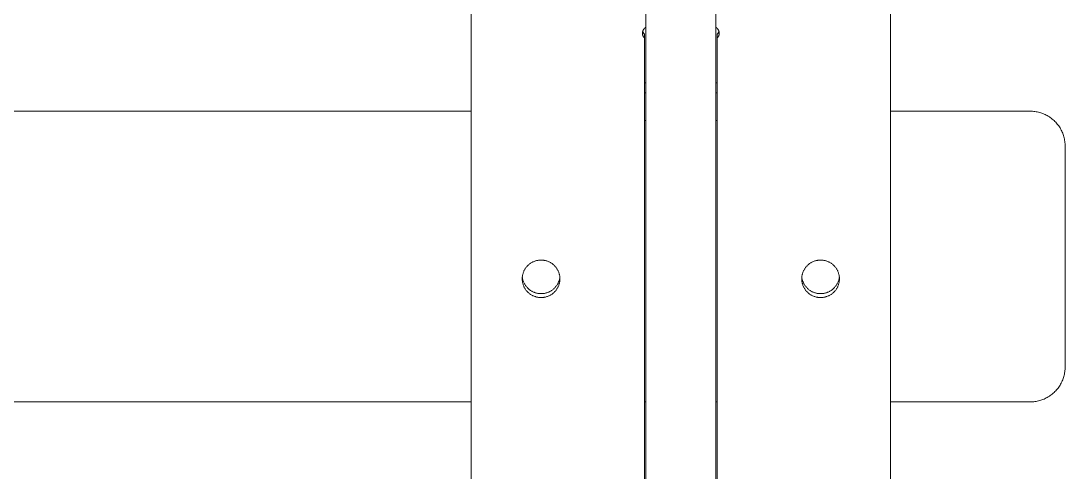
# Model space of a CAD drawing. Header units: inches. Extents: x -6 to 177, y -6 to 113.
# Drawn here: x 59.81 to 65.7, y 91.54 to 94.08 of the extents above; entities that cross this region are included whole.
import ezdxf

# ---------------------------------------------------------------- set-up
doc = ezdxf.new("R2010")
doc.units = ezdxf.units.IN
doc.layers.add('ZANO_R', color=7, linetype='Continuous', lineweight=0)

msp = doc.modelspace()

# ---------------------------------------------------------------- linework, layer by layer
at = {"layer": 'ZANO_R'}
for p, q in [((62.35113, 93.73111), (62.35113, 102.2541)), ((63.33547, 81.57701), (63.33547, 102.2541)), ((63.72921, 81.57701), (63.72921, 102.2541)), ((64.71356, 102.2541), (64.71356, 85.4987)), ((63.32277, 94.03631), (63.32203, 94.03518)), ((63.32354, 94.03741), (63.32277, 94.03631)), ((63.32436, 94.03848), (63.32354, 94.03741)), ((63.32521, 94.03953), (63.32436, 94.03848)), ((63.32609, 94.04054), (63.32521, 94.03953)), ((63.32701, 94.04152), (63.32609, 94.04054)), ((63.32796, 94.04247), (63.32701, 94.04152)), ((63.32895, 94.04339), (63.32796, 94.04247)), ((63.32997, 94.04427), (63.32895, 94.04339)), ((63.33101, 94.04511), (63.32997, 94.04427)), ((63.33209, 94.04592), (63.33101, 94.04511)), ((63.33319, 94.04669), (63.33209, 94.04592)), ((63.33432, 94.04743), (63.33319, 94.04669)), ((63.33547, 94.04812), (63.33432, 94.04743)), ((63.73037, 94.04743), (63.72921, 94.04812)), ((63.73149, 94.04669), (63.73037, 94.04743)), ((63.7326, 94.04592), (63.73149, 94.04669)), ((63.73367, 94.04511), (63.7326, 94.04592)), ((63.73472, 94.04427), (63.73367, 94.04511)), ((63.73574, 94.04339), (63.73472, 94.04427)), ((63.73672, 94.04247), (63.73574, 94.04339)), ((63.73767, 94.04152), (63.73672, 94.04247)), ((63.73859, 94.04054), (63.73767, 94.04152)), ((63.73948, 94.03953), (63.73859, 94.04054)), ((63.74033, 94.03848), (63.73948, 94.03953)), ((63.74114, 94.03741), (63.74033, 94.03848)), ((63.74192, 94.03631), (63.74114, 94.03741)), ((63.74265, 94.03518), (63.74192, 94.03631)), ((63.31611, 94.01613), (63.31607, 94.01478)), ((63.31607, 94.01478), (63.31609, 94.01344)), ((63.31609, 94.01344), (63.31615, 94.01209)), ((63.31619, 94.01747), (63.31611, 94.01613)), ((63.31615, 94.01209), (63.31626, 94.01075)), ((63.31631, 94.01881), (63.31619, 94.01747)), ((63.31626, 94.01075), (63.31641, 94.00941)), ((63.31648, 94.02014), (63.31631, 94.01881)), ((63.31641, 94.00941), (63.31661, 94.00808)), ((63.3167, 94.02147), (63.31648, 94.02014)), ((63.31661, 94.00808), (63.31686, 94.00676)), ((63.31696, 94.02279), (63.3167, 94.02147)), ((63.31686, 94.00676), (63.31715, 94.00545)), ((63.31727, 94.0241), (63.31696, 94.02279)), ((63.31715, 94.00545), (63.31749, 94.00415)), ((63.31763, 94.0254), (63.31727, 94.0241)), ((63.31749, 94.00415), (63.31787, 94.00286)), ((63.31803, 94.02668), (63.31763, 94.0254)), ((63.31803, 94.02419), (63.31764, 94.02544)), ((63.31787, 94.00286), (63.3183, 94.00158)), ((63.31847, 94.02795), (63.31803, 94.02668)), ((63.31847, 94.02296), (63.31803, 94.02419)), ((63.3183, 94.00158), (63.31877, 94.00032)), ((63.31896, 94.02921), (63.31847, 94.02795)), ((63.31894, 94.02174), (63.31847, 94.02296)), ((63.31877, 94.00032), (63.31928, 93.99908)), ((63.31946, 94.02054), (63.31894, 94.02174)), ((63.31949, 94.03044), (63.31896, 94.02921)), ((63.31928, 93.99908), (63.31984, 93.99785)), ((63.32001, 94.01935), (63.31946, 94.02054)), ((63.32006, 94.03166), (63.31949, 94.03044)), ((63.31984, 93.99785), (63.32044, 93.99665)), ((63.3206, 94.01819), (63.32001, 94.01935)), ((63.32068, 94.03286), (63.32006, 94.03166)), ((63.32044, 93.99665), (63.32108, 93.99546)), ((63.32124, 94.01705), (63.3206, 94.01819)), ((63.32134, 94.03403), (63.32068, 94.03286)), ((63.32108, 93.99546), (63.32176, 93.9943)), ((63.32191, 94.01592), (63.32124, 94.01705)), ((63.32203, 94.03518), (63.32134, 94.03403)), ((63.32176, 93.9943), (63.32249, 93.99317)), ((63.32262, 94.01483), (63.32191, 94.01592)), ((63.32249, 93.99317), (63.32325, 93.99206)), ((63.32336, 94.01375), (63.32262, 94.01483)), ((63.32325, 93.99206), (63.32404, 93.99098)), ((63.32414, 94.0127), (63.32336, 94.01375)), ((63.32404, 93.99098), (63.32488, 93.98992)), ((63.32496, 94.01168), (63.32414, 94.0127)), ((63.32488, 93.98992), (63.32575, 93.9889)), ((63.3258, 94.01069), (63.32496, 94.01168)), ((63.32575, 93.9889), (63.32666, 93.9879)), ((63.32669, 94.00972), (63.3258, 94.01069)), ((63.32666, 93.9879), (63.3276, 93.98694)), ((63.3276, 94.00879), (63.32669, 94.00972)), ((63.3276, 93.98694), (63.3276, 94.00879)), ((63.3276, 93.98694), (63.3276, 86.90691)), ((63.73709, 94.00879), (63.738, 94.00972)), ((63.73709, 94.00879), (63.73709, 93.98694)), ((63.73709, 93.98694), (63.73803, 93.9879)), ((63.73709, 86.90691), (63.73709, 93.98694)), ((63.738, 94.00972), (63.73888, 94.01069)), ((63.73803, 93.9879), (63.73893, 93.9889)), ((63.73888, 94.01069), (63.73973, 94.01168)), ((63.73893, 93.9889), (63.73981, 93.98992)), ((63.73973, 94.01168), (63.74055, 94.0127)), ((63.73981, 93.98992), (63.74064, 93.99098)), ((63.74055, 94.0127), (63.74133, 94.01375)), ((63.74064, 93.99098), (63.74144, 93.99206)), ((63.74133, 94.01375), (63.74207, 94.01483)), ((63.74144, 93.99206), (63.7422, 93.99317)), ((63.74207, 94.01483), (63.74278, 94.01592)), ((63.7422, 93.99317), (63.74292, 93.9943)), ((63.74335, 94.03403), (63.74265, 94.03518)), ((63.74278, 94.01592), (63.74345, 94.01705)), ((63.74292, 93.9943), (63.7436, 93.99546)), ((63.74401, 94.03286), (63.74335, 94.03403)), ((63.74345, 94.01705), (63.74408, 94.01819)), ((63.7436, 93.99546), (63.74424, 93.99665)), ((63.74462, 94.03166), (63.74401, 94.03286)), ((63.74408, 94.01819), (63.74468, 94.01935)), ((63.74424, 93.99665), (63.74484, 93.99785)), ((63.74519, 94.03044), (63.74462, 94.03166)), ((63.74468, 94.01935), (63.74523, 94.02054)), ((63.74484, 93.99785), (63.7454, 93.99908)), ((63.74573, 94.02921), (63.74519, 94.03044)), ((63.74523, 94.02054), (63.74574, 94.02174)), ((63.7454, 93.99908), (63.74592, 94.00032)), ((63.74621, 94.02795), (63.74573, 94.02921)), ((63.74574, 94.02174), (63.74622, 94.02296)), ((63.74592, 94.00032), (63.74639, 94.00158)), ((63.74666, 94.02668), (63.74621, 94.02795)), ((63.74622, 94.02296), (63.74665, 94.02419)), ((63.74639, 94.00158), (63.74681, 94.00286)), ((63.74665, 94.02419), (63.74704, 94.02544)), ((63.74706, 94.0254), (63.74666, 94.02668)), ((63.74681, 94.00286), (63.7472, 94.00415)), ((63.74741, 94.0241), (63.74706, 94.0254)), ((63.7472, 94.00415), (63.74753, 94.00545)), ((63.74772, 94.02279), (63.74741, 94.0241)), ((63.74753, 94.00545), (63.74783, 94.00676)), ((63.74799, 94.02147), (63.74772, 94.02279)), ((63.74783, 94.00676), (63.74807, 94.00808)), ((63.7482, 94.02014), (63.74799, 94.02147)), ((63.74807, 94.00808), (63.74827, 94.00941)), ((63.74837, 94.01881), (63.7482, 94.02014)), ((63.74827, 94.00941), (63.74843, 94.01075)), ((63.7485, 94.01747), (63.74837, 94.01881)), ((63.74843, 94.01075), (63.74854, 94.01209)), ((63.74858, 94.01613), (63.7485, 94.01747)), ((63.74854, 94.01209), (63.7486, 94.01344)), ((63.74861, 94.01478), (63.74858, 94.01613)), ((63.7486, 94.01344), (63.74861, 94.01478)), ((62.35074, 93.73068), (62.35072, 93.57398)), ((62.35074, 93.73068), (62.35075, 93.7307)), ((62.35074, 93.73068), (62.35112, 93.67981)), ((62.35075, 93.73072), (62.35076, 93.73074)), ((62.35075, 93.7307), (62.35075, 93.73072)), ((62.35076, 93.73074), (62.35077, 93.73076)), ((62.35077, 93.73078), (62.35078, 93.73079)), ((62.35077, 93.73076), (62.35077, 93.73078)), ((62.35078, 93.73079), (62.35079, 93.73081)), ((62.35079, 93.73081), (62.3508, 93.73083)), ((62.3508, 93.73083), (62.35081, 93.73085)), ((62.35081, 93.73085), (62.35082, 93.73087)), ((62.35082, 93.73087), (62.35084, 93.73088)), ((62.35084, 93.73088), (62.35085, 93.7309)), ((62.35085, 93.7309), (62.35086, 93.73091)), ((62.35086, 93.73091), (62.35087, 93.73093)), ((62.35087, 93.73093), (62.35089, 93.73094)), ((62.35089, 93.73094), (62.3509, 93.73096)), ((62.3509, 93.73096), (62.35092, 93.73097)), ((62.35092, 93.73097), (62.35093, 93.73099)), ((62.35093, 93.73099), (62.35095, 93.731)), ((62.35095, 93.731), (62.35096, 93.73101)), ((62.35096, 93.73101), (62.35098, 93.73102)), ((62.35098, 93.73102), (62.351, 93.73103)), ((62.351, 93.73103), (62.35101, 93.73105)), ((62.35101, 93.73105), (62.35103, 93.73106)), ((62.35103, 93.73106), (62.35105, 93.73106)), ((62.35105, 93.73106), (62.35107, 93.73107)), ((62.35107, 93.73107), (62.35109, 93.73108)), ((62.35109, 93.73108), (62.35111, 93.73109)), ((62.35111, 93.73109), (62.35113, 93.7311)), ((62.35113, 85.52055), (62.35113, 93.73111)), ((62.35113, 93.7311), (62.35114, 93.7311)), ((63.33547, 93.73566), (63.3276, 93.73567)), ((63.73709, 93.73562), (63.72921, 93.73562)), ((63.33547, 93.67971), (63.3276, 93.67972)), ((63.73709, 93.67968), (63.72921, 93.67968)), ((53.92871, 93.57542), (62.35072, 93.57542)), ((62.35109, 93.52311), (62.35072, 93.57398)), ((64.71356, 93.57542), (65.50103, 93.57542)), ((65.50103, 93.57542), (65.50776, 93.57531)), ((65.50776, 93.57531), (65.51447, 93.57496)), ((65.51447, 93.57496), (65.52117, 93.57439)), ((65.52117, 93.57439), (65.52784, 93.57359)), ((65.52784, 93.57359), (65.53448, 93.57256)), ((65.53448, 93.57256), (65.54109, 93.5713)), ((65.54109, 93.5713), (65.54765, 93.56982)), ((65.54765, 93.56982), (65.55415, 93.56812)), ((65.55415, 93.56812), (65.56059, 93.5662)), ((65.56059, 93.5662), (65.56696, 93.56405)), ((63.33547, 93.52302), (63.3276, 93.52302)), ((63.73709, 93.52298), (63.72921, 93.52298)), ((65.56696, 93.56405), (65.57326, 93.56169)), ((65.57326, 93.56169), (65.57947, 93.55912)), ((65.57947, 93.55912), (65.58559, 93.55634)), ((65.58559, 93.55634), (65.59161, 93.55335)), ((65.59161, 93.55335), (65.59752, 93.55015)), ((65.59752, 93.55015), (65.60332, 93.54676)), ((65.60332, 93.54676), (65.60901, 93.54317)), ((65.60901, 93.54317), (65.61456, 93.53939)), ((65.61456, 93.53939), (65.61999, 93.53542)), ((65.61999, 93.53542), (65.62528, 93.53127)), ((65.62528, 93.53127), (65.63042, 93.52693)), ((65.63042, 93.52693), (65.63541, 93.52243)), ((65.63541, 93.52243), (65.64024, 93.51776)), ((65.64024, 93.51776), (65.64491, 93.51293)), ((65.64491, 93.51293), (65.64942, 93.50793)), ((65.64942, 93.50793), (65.65375, 93.50279)), ((65.65375, 93.50279), (65.6579, 93.49751)), ((65.6579, 93.49751), (65.66187, 93.49208)), ((65.66187, 93.49208), (65.66565, 93.48652)), ((65.66565, 93.48652), (65.66924, 93.48084)), ((65.66924, 93.48084), (65.67264, 93.47504)), ((65.67264, 93.47504), (65.67583, 93.46912)), ((65.67583, 93.46912), (65.67882, 93.4631)), ((65.67882, 93.4631), (65.6816, 93.45698)), ((65.6816, 93.45698), (65.68418, 93.45077)), ((65.68418, 93.45077), (65.68654, 93.44448)), ((65.68654, 93.44448), (65.68868, 93.43811)), ((65.68868, 93.43811), (65.6906, 93.43167)), ((65.6906, 93.43167), (65.69231, 93.42516)), ((65.69231, 93.42516), (65.69379, 93.41861)), ((65.69379, 93.41861), (65.69504, 93.412)), ((65.69504, 93.412), (65.69607, 93.40536)), ((65.69607, 93.40536), (65.69687, 93.39868)), ((65.69687, 93.39868), (65.69744, 93.39199)), ((65.69744, 93.39199), (65.69779, 93.38527)), ((65.69779, 93.38527), (65.6979, 93.37855)), ((65.6979, 93.2256), (65.6979, 93.37855)), ((65.6979, 92.1338), (65.6979, 93.2256)), ((62.65345, 92.68452), (62.65163, 92.68135)), ((62.65538, 92.68763), (62.65345, 92.68452)), ((62.65742, 92.69067), (62.65538, 92.68763)), ((62.65956, 92.69363), (62.65742, 92.69067)), ((62.6618, 92.69652), (62.65956, 92.69363)), ((62.66414, 92.69933), (62.6618, 92.69652)), ((62.66658, 92.70206), (62.66414, 92.69933)), ((62.66911, 92.7047), (62.66658, 92.70206)), ((62.67173, 92.70725), (62.66911, 92.7047)), ((62.67444, 92.70971), (62.67173, 92.70725)), ((62.67723, 92.71207), (62.67444, 92.70971)), ((62.6801, 92.71433), (62.67723, 92.71207)), ((62.68305, 92.7165), (62.6801, 92.71433)), ((62.68607, 92.71856), (62.68305, 92.7165)), ((62.68916, 92.72051), (62.68607, 92.71856)), ((62.69232, 92.72235), (62.68916, 92.72051)), ((62.69554, 92.72409), (62.69232, 92.72235)), ((62.69882, 92.72571), (62.69554, 92.72409)), ((62.70215, 92.72722), (62.69882, 92.72571)), ((62.70554, 92.72861), (62.70215, 92.72722)), ((62.70897, 92.72988), (62.70554, 92.72861)), ((62.71244, 92.73103), (62.70897, 92.72988)), ((62.71595, 92.73206), (62.71244, 92.73103)), ((62.71949, 92.73297), (62.71595, 92.73206)), ((62.72306, 92.73375), (62.71949, 92.73297)), ((62.72666, 92.73441), (62.72306, 92.73375)), ((62.73028, 92.73494), (62.72666, 92.73441)), ((62.73391, 92.73535), (62.73028, 92.73494)), ((62.73756, 92.73563), (62.73391, 92.73535)), ((62.74121, 92.73579), (62.73756, 92.73563)), ((62.74487, 92.73582), (62.74121, 92.73579)), ((62.74852, 92.73579), (62.74487, 92.73582)), ((62.75218, 92.73563), (62.74852, 92.73579)), ((62.75582, 92.73535), (62.75218, 92.73563)), ((62.75946, 92.73494), (62.75582, 92.73535)), ((62.76308, 92.73441), (62.75946, 92.73494)), ((62.76667, 92.73375), (62.76308, 92.73441)), ((62.77024, 92.73297), (62.76667, 92.73375)), ((62.77379, 92.73206), (62.77024, 92.73297)), ((62.7773, 92.73103), (62.77379, 92.73206)), ((62.78077, 92.72988), (62.7773, 92.73103)), ((62.7842, 92.72861), (62.78077, 92.72988)), ((62.78758, 92.72722), (62.7842, 92.72861)), ((62.79091, 92.72571), (62.78758, 92.72722)), ((62.79419, 92.72409), (62.79091, 92.72571)), ((62.79741, 92.72235), (62.79419, 92.72409)), ((62.80057, 92.72051), (62.79741, 92.72235)), ((62.80366, 92.71856), (62.80057, 92.72051)), ((62.80668, 92.7165), (62.80366, 92.71856)), ((62.80963, 92.71433), (62.80668, 92.7165)), ((62.8125, 92.71207), (62.80963, 92.71433)), ((62.81529, 92.70971), (62.8125, 92.71207)), ((62.818, 92.70725), (62.81529, 92.70971)), ((62.82062, 92.7047), (62.818, 92.70725)), ((62.82315, 92.70206), (62.82062, 92.7047)), ((62.82559, 92.69933), (62.82315, 92.70206)), ((62.82793, 92.69652), (62.82559, 92.69933)), ((62.83017, 92.69363), (62.82793, 92.69652)), ((62.83231, 92.69067), (62.83017, 92.69363)), ((62.83435, 92.68763), (62.83231, 92.69067)), ((62.83628, 92.68452), (62.83435, 92.68763)), ((62.8381, 92.68135), (62.83628, 92.68452)), ((64.22841, 92.68452), (64.22659, 92.68135)), ((64.23034, 92.68763), (64.22841, 92.68452)), ((64.23237, 92.69067), (64.23034, 92.68763)), ((64.23451, 92.69363), (64.23237, 92.69067)), ((64.23675, 92.69652), (64.23451, 92.69363)), ((64.2391, 92.69933), (64.23675, 92.69652)), ((64.24153, 92.70206), (64.2391, 92.69933)), ((64.24406, 92.7047), (64.24153, 92.70206)), ((64.24668, 92.70725), (64.24406, 92.7047)), ((64.24939, 92.70971), (64.24668, 92.70725)), ((64.25218, 92.71207), (64.24939, 92.70971)), ((64.25506, 92.71433), (64.25218, 92.71207)), ((64.258, 92.7165), (64.25506, 92.71433)), ((64.26103, 92.71856), (64.258, 92.7165)), ((64.26412, 92.72051), (64.26103, 92.71856)), ((64.26728, 92.72235), (64.26412, 92.72051)), ((64.2705, 92.72409), (64.26728, 92.72235)), ((64.27377, 92.72571), (64.2705, 92.72409)), ((64.27711, 92.72722), (64.27377, 92.72571)), ((64.28049, 92.72861), (64.27711, 92.72722)), ((64.28392, 92.72988), (64.28049, 92.72861)), ((64.28739, 92.73103), (64.28392, 92.72988)), ((64.2909, 92.73206), (64.28739, 92.73103)), ((64.29444, 92.73297), (64.2909, 92.73206)), ((64.29801, 92.73375), (64.29444, 92.73297)), ((64.30161, 92.73441), (64.29801, 92.73375)), ((64.30523, 92.73494), (64.30161, 92.73441)), ((64.30886, 92.73535), (64.30523, 92.73494)), ((64.31251, 92.73563), (64.30886, 92.73535)), ((64.31616, 92.73579), (64.31251, 92.73563)), ((64.31982, 92.73582), (64.31616, 92.73579)), ((64.32348, 92.73579), (64.31982, 92.73582)), ((64.32713, 92.73563), (64.32348, 92.73579)), ((64.33078, 92.73535), (64.32713, 92.73563)), ((64.33441, 92.73494), (64.33078, 92.73535)), ((64.33803, 92.73441), (64.33441, 92.73494)), ((64.34163, 92.73375), (64.33803, 92.73441)), ((64.3452, 92.73297), (64.34163, 92.73375)), ((64.34874, 92.73206), (64.3452, 92.73297)), ((64.35225, 92.73103), (64.34874, 92.73206)), ((64.35572, 92.72988), (64.35225, 92.73103)), ((64.35915, 92.72861), (64.35572, 92.72988)), ((64.36253, 92.72722), (64.35915, 92.72861)), ((64.36586, 92.72571), (64.36253, 92.72722)), ((64.36914, 92.72409), (64.36586, 92.72571)), ((64.37236, 92.72235), (64.36914, 92.72409)), ((64.37552, 92.72051), (64.37236, 92.72235)), ((64.37861, 92.71856), (64.37552, 92.72051)), ((64.38163, 92.7165), (64.37861, 92.71856)), ((64.38458, 92.71433), (64.38163, 92.7165)), ((64.38746, 92.71207), (64.38458, 92.71433)), ((64.39025, 92.70971), (64.38746, 92.71207)), ((64.39295, 92.70725), (64.39025, 92.70971)), ((64.39558, 92.7047), (64.39295, 92.70725)), ((64.39811, 92.70206), (64.39558, 92.7047)), ((64.40054, 92.69933), (64.39811, 92.70206)), ((64.40288, 92.69652), (64.40054, 92.69933)), ((64.40513, 92.69363), (64.40288, 92.69652)), ((64.40727, 92.69067), (64.40513, 92.69363)), ((64.4093, 92.68763), (64.40727, 92.69067)), ((64.41123, 92.68452), (64.4093, 92.68763)), ((64.41305, 92.68135), (64.41123, 92.68452)), ((62.6387, 92.63602), (62.63857, 92.63236)), ((62.63857, 92.63236), (62.63857, 92.62871)), ((62.63857, 92.62871), (62.6387, 92.62505)), ((62.63895, 92.63967), (62.6387, 92.63602)), ((62.6387, 92.62505), (62.63895, 92.6214)), ((62.63933, 92.6433), (62.63895, 92.63967)), ((62.6396, 92.63779), (62.63913, 92.64146)), ((62.63984, 92.64693), (62.63933, 92.6433)), ((62.64019, 92.63415), (62.6396, 92.63779)), ((62.64047, 92.65053), (62.63984, 92.64693)), ((62.64092, 92.63052), (62.64019, 92.63415)), ((62.64123, 92.65411), (62.64047, 92.65053)), ((62.64177, 92.62692), (62.64092, 92.63052)), ((62.64211, 92.65766), (62.64123, 92.65411)), ((62.64274, 92.62336), (62.64177, 92.62692)), ((62.64311, 92.66117), (62.64211, 92.65766)), ((62.64424, 92.66465), (62.64311, 92.66117)), ((62.64548, 92.66809), (62.64424, 92.66465)), ((62.64685, 92.67148), (62.64548, 92.66809)), ((62.64833, 92.67483), (62.64685, 92.67148)), ((62.64992, 92.67812), (62.64833, 92.67483)), ((62.65163, 92.68135), (62.64992, 92.67812)), ((62.83981, 92.67812), (62.8381, 92.68135)), ((62.84141, 92.67483), (62.83981, 92.67812)), ((62.84289, 92.67148), (62.84141, 92.67483)), ((62.84425, 92.66809), (62.84289, 92.67148)), ((62.84549, 92.66465), (62.84425, 92.66809)), ((62.84662, 92.66117), (62.84549, 92.66465)), ((62.84762, 92.65766), (62.84662, 92.66117)), ((62.84797, 92.62692), (62.84699, 92.62336)), ((62.8485, 92.65411), (62.84762, 92.65766)), ((62.84882, 92.63052), (62.84797, 92.62692)), ((62.84926, 92.65053), (62.8485, 92.65411)), ((62.84954, 92.63415), (62.84882, 92.63052)), ((62.84989, 92.64693), (62.84926, 92.65053)), ((62.85013, 92.63779), (62.84954, 92.63415)), ((62.8504, 92.6433), (62.84989, 92.64693)), ((62.8506, 92.64146), (62.85013, 92.63779)), ((62.85078, 92.63967), (62.8504, 92.6433)), ((62.85103, 92.63602), (62.85078, 92.63967)), ((62.85078, 92.6214), (62.85103, 92.62505)), ((62.85116, 92.63236), (62.85103, 92.63602)), ((62.85103, 92.62505), (62.85116, 92.62871)), ((62.85116, 92.62871), (62.85116, 92.63236)), ((64.21365, 92.63602), (64.21353, 92.63236)), ((64.21353, 92.63236), (64.21353, 92.62871)), ((64.21353, 92.62871), (64.21365, 92.62505)), ((64.21391, 92.63967), (64.21365, 92.63602)), ((64.21365, 92.62505), (64.21391, 92.6214)), ((64.21429, 92.6433), (64.21391, 92.63967)), ((64.21455, 92.63779), (64.21408, 92.64146)), ((64.21479, 92.64693), (64.21429, 92.6433)), ((64.21515, 92.63415), (64.21455, 92.63779)), ((64.21543, 92.65053), (64.21479, 92.64693)), ((64.21587, 92.63052), (64.21515, 92.63415)), ((64.21618, 92.65411), (64.21543, 92.65053)), ((64.21672, 92.62692), (64.21587, 92.63052)), ((64.21706, 92.65766), (64.21618, 92.65411)), ((64.21769, 92.62336), (64.21672, 92.62692)), ((64.21807, 92.66117), (64.21706, 92.65766)), ((64.21919, 92.66465), (64.21807, 92.66117)), ((64.22044, 92.66809), (64.21919, 92.66465)), ((64.2218, 92.67148), (64.22044, 92.66809)), ((64.22328, 92.67483), (64.2218, 92.67148)), ((64.22488, 92.67812), (64.22328, 92.67483)), ((64.22659, 92.68135), (64.22488, 92.67812)), ((64.41476, 92.67812), (64.41305, 92.68135)), ((64.41636, 92.67483), (64.41476, 92.67812)), ((64.41784, 92.67148), (64.41636, 92.67483)), ((64.4192, 92.66809), (64.41784, 92.67148)), ((64.42045, 92.66465), (64.4192, 92.66809)), ((64.42157, 92.66117), (64.42045, 92.66465)), ((64.42258, 92.65766), (64.42157, 92.66117)), ((64.42292, 92.62692), (64.42195, 92.62336)), ((64.42346, 92.65411), (64.42258, 92.65766)), ((64.42377, 92.63052), (64.42292, 92.62692)), ((64.42421, 92.65053), (64.42346, 92.65411)), ((64.42449, 92.63415), (64.42377, 92.63052)), ((64.42484, 92.64693), (64.42421, 92.65053)), ((64.42509, 92.63779), (64.42449, 92.63415)), ((64.42535, 92.6433), (64.42484, 92.64693)), ((64.42555, 92.64146), (64.42509, 92.63779)), ((64.42573, 92.63967), (64.42535, 92.6433)), ((64.42599, 92.63602), (64.42573, 92.63967)), ((64.42573, 92.6214), (64.42599, 92.62505)), ((64.42611, 92.63236), (64.42599, 92.63602)), ((64.42599, 92.62505), (64.42611, 92.62871)), ((64.42611, 92.62871), (64.42611, 92.63236)), ((62.63895, 92.6214), (62.63933, 92.61777)), ((62.63933, 92.61777), (62.63984, 92.61414)), ((62.63984, 92.61414), (62.64047, 92.61054)), ((62.64047, 92.61054), (62.64123, 92.60696)), ((62.64123, 92.60696), (62.64211, 92.60341)), ((62.64211, 92.60341), (62.64311, 92.5999)), ((62.64384, 92.61983), (62.64274, 92.62336)), ((62.64311, 92.5999), (62.64424, 92.59642)), ((62.64506, 92.61634), (62.64384, 92.61983)), ((62.64424, 92.59642), (62.64548, 92.59298)), ((62.6464, 92.6129), (62.64506, 92.61634)), ((62.64548, 92.59298), (62.64685, 92.58959)), ((62.64786, 92.6095), (62.6464, 92.6129)), ((62.64685, 92.58959), (62.64833, 92.58624)), ((62.64943, 92.60616), (62.64786, 92.6095)), ((62.64833, 92.58624), (62.64992, 92.58295)), ((62.65113, 92.60287), (62.64943, 92.60616)), ((62.64992, 92.58295), (62.65163, 92.57972)), ((62.65293, 92.59965), (62.65113, 92.60287)), ((62.65163, 92.57972), (62.65345, 92.57655)), ((62.65485, 92.59649), (62.65293, 92.59965)), ((62.65345, 92.57655), (62.65538, 92.57344)), ((62.65688, 92.5934), (62.65485, 92.59649)), ((62.65538, 92.57344), (62.65742, 92.5704)), ((62.65901, 92.59038), (62.65688, 92.5934)), ((62.65742, 92.5704), (62.65956, 92.56744)), ((62.66125, 92.58744), (62.65901, 92.59038)), ((62.65956, 92.56744), (62.6618, 92.56455)), ((62.66359, 92.58458), (62.66125, 92.58744)), ((62.66603, 92.5818), (62.66359, 92.58458)), ((62.66856, 92.57911), (62.66603, 92.5818)), ((62.67118, 92.57651), (62.66856, 92.57911)), ((62.6739, 92.574), (62.67118, 92.57651)), ((62.6767, 92.57159), (62.6739, 92.574)), ((62.67958, 92.56927), (62.6767, 92.57159)), ((62.68254, 92.56706), (62.67958, 92.56927)), ((62.68558, 92.56496), (62.68254, 92.56706)), ((62.68869, 92.56296), (62.68558, 92.56496)), ((62.80415, 92.56496), (62.80104, 92.56296)), ((62.80719, 92.56706), (62.80415, 92.56496)), ((62.81015, 92.56927), (62.80719, 92.56706)), ((62.81303, 92.57159), (62.81015, 92.56927)), ((62.81583, 92.574), (62.81303, 92.57159)), ((62.81855, 92.57651), (62.81583, 92.574)), ((62.82117, 92.57911), (62.81855, 92.57651)), ((62.82371, 92.5818), (62.82117, 92.57911)), ((62.82614, 92.58458), (62.82371, 92.5818)), ((62.82848, 92.58744), (62.82614, 92.58458)), ((62.82793, 92.56455), (62.83017, 92.56744)), ((62.83072, 92.59038), (62.82848, 92.58744)), ((62.83017, 92.56744), (62.83231, 92.5704)), ((62.83285, 92.5934), (62.83072, 92.59038)), ((62.83231, 92.5704), (62.83435, 92.57344)), ((62.83488, 92.59649), (62.83285, 92.5934)), ((62.83435, 92.57344), (62.83628, 92.57655)), ((62.8368, 92.59965), (62.83488, 92.59649)), ((62.83628, 92.57655), (62.8381, 92.57972)), ((62.83861, 92.60287), (62.8368, 92.59965)), ((62.8381, 92.57972), (62.83981, 92.58295)), ((62.8403, 92.60616), (62.83861, 92.60287)), ((62.83981, 92.58295), (62.84141, 92.58624)), ((62.84188, 92.6095), (62.8403, 92.60616)), ((62.84141, 92.58624), (62.84289, 92.58959)), ((62.84334, 92.6129), (62.84188, 92.6095)), ((62.84289, 92.58959), (62.84425, 92.59298)), ((62.84468, 92.61634), (62.84334, 92.6129)), ((62.84425, 92.59298), (62.84549, 92.59642)), ((62.8459, 92.61983), (62.84468, 92.61634)), ((62.84549, 92.59642), (62.84662, 92.5999)), ((62.84699, 92.62336), (62.8459, 92.61983)), ((62.84662, 92.5999), (62.84762, 92.60341)), ((62.84762, 92.60341), (62.8485, 92.60696)), ((62.8485, 92.60696), (62.84926, 92.61054)), ((62.84926, 92.61054), (62.84989, 92.61414)), ((62.84989, 92.61414), (62.8504, 92.61777)), ((62.8504, 92.61777), (62.85078, 92.6214)), ((64.21391, 92.6214), (64.21429, 92.61777)), ((64.21429, 92.61777), (64.21479, 92.61414)), ((64.21479, 92.61414), (64.21543, 92.61054)), ((64.21543, 92.61054), (64.21618, 92.60696)), ((64.21618, 92.60696), (64.21706, 92.60341)), ((64.21706, 92.60341), (64.21807, 92.5999)), ((64.21879, 92.61983), (64.21769, 92.62336)), ((64.21807, 92.5999), (64.21919, 92.59642)), ((64.22001, 92.61634), (64.21879, 92.61983)), ((64.21919, 92.59642), (64.22044, 92.59298)), ((64.22135, 92.6129), (64.22001, 92.61634)), ((64.22044, 92.59298), (64.2218, 92.58959)), ((64.22281, 92.6095), (64.22135, 92.6129)), ((64.2218, 92.58959), (64.22328, 92.58624)), ((64.22439, 92.60616), (64.22281, 92.6095)), ((64.22328, 92.58624), (64.22488, 92.58295)), ((64.22608, 92.60287), (64.22439, 92.60616)), ((64.22488, 92.58295), (64.22659, 92.57972)), ((64.22789, 92.59965), (64.22608, 92.60287)), ((64.22659, 92.57972), (64.22841, 92.57655)), ((64.2298, 92.59649), (64.22789, 92.59965)), ((64.22841, 92.57655), (64.23034, 92.57344)), ((64.23183, 92.5934), (64.2298, 92.59649)), ((64.23034, 92.57344), (64.23237, 92.5704)), ((64.23397, 92.59038), (64.23183, 92.5934)), ((64.23237, 92.5704), (64.23451, 92.56744)), ((64.2362, 92.58744), (64.23397, 92.59038)), ((64.23451, 92.56744), (64.23675, 92.56455)), ((64.23854, 92.58458), (64.2362, 92.58744)), ((64.24098, 92.5818), (64.23854, 92.58458)), ((64.24351, 92.57911), (64.24098, 92.5818)), ((64.24614, 92.57651), (64.24351, 92.57911)), ((64.24885, 92.574), (64.24614, 92.57651)), ((64.25165, 92.57159), (64.24885, 92.574)), ((64.25453, 92.56927), (64.25165, 92.57159)), ((64.2575, 92.56706), (64.25453, 92.56927)), ((64.26053, 92.56496), (64.2575, 92.56706)), ((64.26364, 92.56296), (64.26053, 92.56496)), ((64.37911, 92.56496), (64.376, 92.56296)), ((64.38214, 92.56706), (64.37911, 92.56496)), ((64.3851, 92.56927), (64.38214, 92.56706)), ((64.38799, 92.57159), (64.3851, 92.56927)), ((64.39079, 92.574), (64.38799, 92.57159)), ((64.3935, 92.57651), (64.39079, 92.574)), ((64.39613, 92.57911), (64.3935, 92.57651)), ((64.39866, 92.5818), (64.39613, 92.57911)), ((64.4011, 92.58458), (64.39866, 92.5818)), ((64.40344, 92.58744), (64.4011, 92.58458)), ((64.40288, 92.56455), (64.40513, 92.56744)), ((64.40567, 92.59038), (64.40344, 92.58744)), ((64.40513, 92.56744), (64.40727, 92.5704)), ((64.40781, 92.5934), (64.40567, 92.59038)), ((64.40727, 92.5704), (64.4093, 92.57344)), ((64.40983, 92.59649), (64.40781, 92.5934)), ((64.4093, 92.57344), (64.41123, 92.57655)), ((64.41175, 92.59965), (64.40983, 92.59649)), ((64.41123, 92.57655), (64.41305, 92.57972)), ((64.41356, 92.60287), (64.41175, 92.59965)), ((64.41305, 92.57972), (64.41476, 92.58295)), ((64.41525, 92.60616), (64.41356, 92.60287)), ((64.41476, 92.58295), (64.41636, 92.58624)), ((64.41683, 92.6095), (64.41525, 92.60616)), ((64.41636, 92.58624), (64.41784, 92.58959)), ((64.41829, 92.6129), (64.41683, 92.6095)), ((64.41784, 92.58959), (64.4192, 92.59298)), ((64.41963, 92.61634), (64.41829, 92.6129)), ((64.4192, 92.59298), (64.42045, 92.59642)), ((64.42085, 92.61983), (64.41963, 92.61634)), ((64.42045, 92.59642), (64.42157, 92.5999)), ((64.42195, 92.62336), (64.42085, 92.61983)), ((64.42157, 92.5999), (64.42258, 92.60341)), ((64.42258, 92.60341), (64.42346, 92.60696)), ((64.42346, 92.60696), (64.42421, 92.61054)), ((64.42421, 92.61054), (64.42484, 92.61414)), ((64.42484, 92.61414), (64.42535, 92.61777)), ((64.42535, 92.61777), (64.42573, 92.6214)), ((62.6618, 92.56455), (62.66414, 92.56174)), ((62.66414, 92.56174), (62.66658, 92.55901)), ((62.66658, 92.55901), (62.66911, 92.55637)), ((62.66911, 92.55637), (62.67173, 92.55382)), ((62.67173, 92.55382), (62.67444, 92.55136)), ((62.67444, 92.55136), (62.67723, 92.549)), ((62.67723, 92.549), (62.6801, 92.54674)), ((62.6801, 92.54674), (62.68305, 92.54457)), ((62.68305, 92.54457), (62.68607, 92.54251)), ((62.68607, 92.54251), (62.68916, 92.54056)), ((62.69186, 92.56107), (62.68869, 92.56296)), ((62.68916, 92.54056), (62.69232, 92.53872)), ((62.6951, 92.55929), (62.69186, 92.56107)), ((62.69232, 92.53872), (62.69554, 92.53698)), ((62.6984, 92.55763), (62.6951, 92.55929)), ((62.69554, 92.53698), (62.69882, 92.53536)), ((62.70176, 92.55608), (62.6984, 92.55763)), ((62.69882, 92.53536), (62.70215, 92.53385)), ((62.70517, 92.55465), (62.70176, 92.55608)), ((62.70215, 92.53385), (62.70554, 92.53246)), ((62.70863, 92.55334), (62.70517, 92.55465)), ((62.70554, 92.53246), (62.70897, 92.53119)), ((62.71212, 92.55215), (62.70863, 92.55334)), ((62.70897, 92.53119), (62.71244, 92.53004)), ((62.71566, 92.55108), (62.71212, 92.55215)), ((62.71244, 92.53004), (62.71595, 92.52901)), ((62.71924, 92.55014), (62.71566, 92.55108)), ((62.71595, 92.52901), (62.71949, 92.5281)), ((62.72284, 92.54933), (62.71924, 92.55014)), ((62.71949, 92.5281), (62.72306, 92.52732)), ((62.72647, 92.54864), (62.72284, 92.54933)), ((62.72306, 92.52732), (62.72666, 92.52666)), ((62.73013, 92.54807), (62.72647, 92.54864)), ((62.72666, 92.52666), (62.73028, 92.52613)), ((62.7338, 92.54764), (62.73013, 92.54807)), ((62.73028, 92.52613), (62.73391, 92.52572)), ((62.73748, 92.54733), (62.7338, 92.54764)), ((62.73391, 92.52572), (62.73756, 92.52544)), ((62.74117, 92.54715), (62.73748, 92.54733)), ((62.73756, 92.52544), (62.74121, 92.52528)), ((62.74487, 92.5471), (62.74117, 92.54715)), ((62.74121, 92.52528), (62.74487, 92.52525)), ((62.74856, 92.54715), (62.74487, 92.5471)), ((62.74487, 92.52525), (62.74852, 92.52528)), ((62.74852, 92.52528), (62.75218, 92.52544)), ((62.75225, 92.54733), (62.74856, 92.54715)), ((62.75218, 92.52544), (62.75582, 92.52572)), ((62.75594, 92.54764), (62.75225, 92.54733)), ((62.75582, 92.52572), (62.75946, 92.52613)), ((62.75961, 92.54807), (62.75594, 92.54764)), ((62.75946, 92.52613), (62.76308, 92.52666)), ((62.76326, 92.54864), (62.75961, 92.54807)), ((62.76308, 92.52666), (62.76667, 92.52732)), ((62.76689, 92.54933), (62.76326, 92.54864)), ((62.76667, 92.52732), (62.77024, 92.5281)), ((62.7705, 92.55014), (62.76689, 92.54933)), ((62.77024, 92.5281), (62.77379, 92.52901)), ((62.77407, 92.55108), (62.7705, 92.55014)), ((62.77379, 92.52901), (62.7773, 92.53004)), ((62.77761, 92.55215), (62.77407, 92.55108)), ((62.7773, 92.53004), (62.78077, 92.53119)), ((62.78111, 92.55334), (62.77761, 92.55215)), ((62.78077, 92.53119), (62.7842, 92.53246)), ((62.78456, 92.55465), (62.78111, 92.55334)), ((62.7842, 92.53246), (62.78758, 92.53385)), ((62.78797, 92.55608), (62.78456, 92.55465)), ((62.78758, 92.53385), (62.79091, 92.53536)), ((62.79133, 92.55763), (62.78797, 92.55608)), ((62.79091, 92.53536), (62.79419, 92.53698)), ((62.79463, 92.55929), (62.79133, 92.55763)), ((62.79419, 92.53698), (62.79741, 92.53872)), ((62.79787, 92.56107), (62.79463, 92.55929)), ((62.79741, 92.53872), (62.80057, 92.54056)), ((62.80104, 92.56296), (62.79787, 92.56107)), ((62.80057, 92.54056), (62.80366, 92.54251)), ((62.80366, 92.54251), (62.80668, 92.54457)), ((62.80668, 92.54457), (62.80963, 92.54674)), ((62.80963, 92.54674), (62.8125, 92.549)), ((62.8125, 92.549), (62.81529, 92.55136)), ((62.81529, 92.55136), (62.818, 92.55382)), ((62.818, 92.55382), (62.82062, 92.55637)), ((62.82062, 92.55637), (62.82315, 92.55901)), ((62.82315, 92.55901), (62.82559, 92.56174)), ((62.82559, 92.56174), (62.82793, 92.56455)), ((64.23675, 92.56455), (64.2391, 92.56174)), ((64.2391, 92.56174), (64.24153, 92.55901)), ((64.24153, 92.55901), (64.24406, 92.55637)), ((64.24406, 92.55637), (64.24668, 92.55382)), ((64.24668, 92.55382), (64.24939, 92.55136)), ((64.24939, 92.55136), (64.25218, 92.549)), ((64.25218, 92.549), (64.25506, 92.54674)), ((64.25506, 92.54674), (64.258, 92.54457)), ((64.258, 92.54457), (64.26103, 92.54251)), ((64.26103, 92.54251), (64.26412, 92.54056)), ((64.26682, 92.56107), (64.26364, 92.56296)), ((64.26412, 92.54056), (64.26728, 92.53872)), ((64.27006, 92.55929), (64.26682, 92.56107)), ((64.26728, 92.53872), (64.2705, 92.53698)), ((64.27336, 92.55763), (64.27006, 92.55929)), ((64.2705, 92.53698), (64.27377, 92.53536)), ((64.27671, 92.55608), (64.27336, 92.55763)), ((64.27377, 92.53536), (64.27711, 92.53385)), ((64.28012, 92.55465), (64.27671, 92.55608)), ((64.27711, 92.53385), (64.28049, 92.53246)), ((64.28358, 92.55334), (64.28012, 92.55465)), ((64.28049, 92.53246), (64.28392, 92.53119)), ((64.28708, 92.55215), (64.28358, 92.55334)), ((64.28392, 92.53119), (64.28739, 92.53004)), ((64.29062, 92.55108), (64.28708, 92.55215)), ((64.28739, 92.53004), (64.2909, 92.52901)), ((64.29419, 92.55014), (64.29062, 92.55108)), ((64.2909, 92.52901), (64.29444, 92.5281)), ((64.2978, 92.54933), (64.29419, 92.55014)), ((64.29444, 92.5281), (64.29801, 92.52732)), ((64.30143, 92.54864), (64.2978, 92.54933)), ((64.29801, 92.52732), (64.30161, 92.52666)), ((64.30508, 92.54807), (64.30143, 92.54864)), ((64.30161, 92.52666), (64.30523, 92.52613)), ((64.30875, 92.54764), (64.30508, 92.54807)), ((64.30523, 92.52613), (64.30886, 92.52572)), ((64.31243, 92.54733), (64.30875, 92.54764)), ((64.30886, 92.52572), (64.31251, 92.52544)), ((64.31612, 92.54715), (64.31243, 92.54733)), ((64.31251, 92.52544), (64.31616, 92.52528)), ((64.31982, 92.5471), (64.31612, 92.54715)), ((64.31616, 92.52528), (64.31982, 92.52525)), ((64.32351, 92.54715), (64.31982, 92.5471)), ((64.31982, 92.52525), (64.32348, 92.52528)), ((64.32348, 92.52528), (64.32713, 92.52544)), ((64.32721, 92.54733), (64.32351, 92.54715)), ((64.32713, 92.52544), (64.33078, 92.52572)), ((64.33089, 92.54764), (64.32721, 92.54733)), ((64.33078, 92.52572), (64.33441, 92.52613)), ((64.33456, 92.54807), (64.33089, 92.54764)), ((64.33441, 92.52613), (64.33803, 92.52666)), ((64.33821, 92.54864), (64.33456, 92.54807)), ((64.33803, 92.52666), (64.34163, 92.52732)), ((64.34184, 92.54933), (64.33821, 92.54864)), ((64.34163, 92.52732), (64.3452, 92.5281)), ((64.34545, 92.55014), (64.34184, 92.54933)), ((64.3452, 92.5281), (64.34874, 92.52901)), ((64.34902, 92.55108), (64.34545, 92.55014)), ((64.34874, 92.52901), (64.35225, 92.53004)), ((64.35256, 92.55215), (64.34902, 92.55108)), ((64.35225, 92.53004), (64.35572, 92.53119)), ((64.35606, 92.55334), (64.35256, 92.55215)), ((64.35572, 92.53119), (64.35915, 92.53246)), ((64.35952, 92.55465), (64.35606, 92.55334)), ((64.35915, 92.53246), (64.36253, 92.53385)), ((64.36292, 92.55608), (64.35952, 92.55465)), ((64.36253, 92.53385), (64.36586, 92.53536)), ((64.36628, 92.55763), (64.36292, 92.55608)), ((64.36586, 92.53536), (64.36914, 92.53698)), ((64.36958, 92.55929), (64.36628, 92.55763)), ((64.36914, 92.53698), (64.37236, 92.53872)), ((64.37282, 92.56107), (64.36958, 92.55929)), ((64.37236, 92.53872), (64.37552, 92.54056)), ((64.376, 92.56296), (64.37282, 92.56107)), ((64.37552, 92.54056), (64.37861, 92.54251)), ((64.37861, 92.54251), (64.38163, 92.54457)), ((64.38163, 92.54457), (64.38458, 92.54674)), ((64.38458, 92.54674), (64.38746, 92.549)), ((64.38746, 92.549), (64.39025, 92.55136)), ((64.39025, 92.55136), (64.39295, 92.55382)), ((64.39295, 92.55382), (64.39558, 92.55637)), ((64.39558, 92.55637), (64.39811, 92.55901)), ((64.39811, 92.55901), (64.40054, 92.56174)), ((64.40054, 92.56174), (64.40288, 92.56455)), ((65.69504, 92.10034), (65.69379, 92.09374)), ((65.69607, 92.10699), (65.69504, 92.10034)), ((65.69687, 92.11366), (65.69607, 92.10699)), ((65.69744, 92.12036), (65.69687, 92.11366)), ((65.69779, 92.12707), (65.69744, 92.12036)), ((65.6979, 92.1338), (65.69779, 92.12707)), ((65.67264, 92.03731), (65.66924, 92.03151)), ((65.67583, 92.04322), (65.67264, 92.03731)), ((65.67882, 92.04924), (65.67583, 92.04322)), ((65.6816, 92.05536), (65.67882, 92.04924)), ((65.68418, 92.06157), (65.6816, 92.05536)), ((65.68654, 92.06787), (65.68418, 92.06157)), ((65.68868, 92.07424), (65.68654, 92.06787)), ((65.6906, 92.08068), (65.68868, 92.07424)), ((65.69231, 92.08718), (65.6906, 92.08068)), ((65.69379, 92.09374), (65.69231, 92.08718)), ((65.61999, 91.97693), (65.61456, 91.97296)), ((65.62528, 91.98108), (65.61999, 91.97693)), ((65.63042, 91.98541), (65.62528, 91.98108)), ((65.63541, 91.98992), (65.63042, 91.98541)), ((65.64024, 91.99459), (65.63541, 91.98992)), ((65.64491, 91.99942), (65.64024, 91.99459)), ((65.64942, 92.00441), (65.64491, 91.99942)), ((65.65375, 92.00955), (65.64942, 92.00441)), ((65.6579, 92.01484), (65.65375, 92.00955)), ((65.66187, 92.02026), (65.6579, 92.01484)), ((65.66565, 92.02582), (65.66187, 92.02026)), ((65.66924, 92.03151), (65.66565, 92.02582)), ((62.35113, 91.93693), (53.92871, 91.93693)), ((63.33547, 91.93693), (63.3276, 91.93693)), ((63.73709, 91.93693), (63.72921, 91.93693)), ((65.50103, 91.93693), (64.71356, 91.93693)), ((65.50776, 91.93704), (65.50103, 91.93693)), ((65.51447, 91.93738), (65.50776, 91.93704)), ((65.52117, 91.93796), (65.51447, 91.93738)), ((65.52784, 91.93876), (65.52117, 91.93796)), ((65.53448, 91.93979), (65.52784, 91.93876)), ((65.54109, 91.94104), (65.53448, 91.93979)), ((65.54765, 91.94252), (65.54109, 91.94104)), ((65.55415, 91.94423), (65.54765, 91.94252)), ((65.56059, 91.94615), (65.55415, 91.94423)), ((65.56696, 91.94829), (65.56059, 91.94615)), ((65.57326, 91.95065), (65.56696, 91.94829)), ((65.57947, 91.95322), (65.57326, 91.95065)), ((65.58559, 91.95601), (65.57947, 91.95322)), ((65.59161, 91.959), (65.58559, 91.95601)), ((65.59752, 91.96219), (65.59161, 91.959)), ((65.60332, 91.96559), (65.59752, 91.96219)), ((65.60901, 91.96918), (65.60332, 91.96559)), ((65.61456, 91.97296), (65.60901, 91.96918))]:
    msp.add_line(p, q, dxfattribs=at)

doc.saveas('drawing.dxf')
